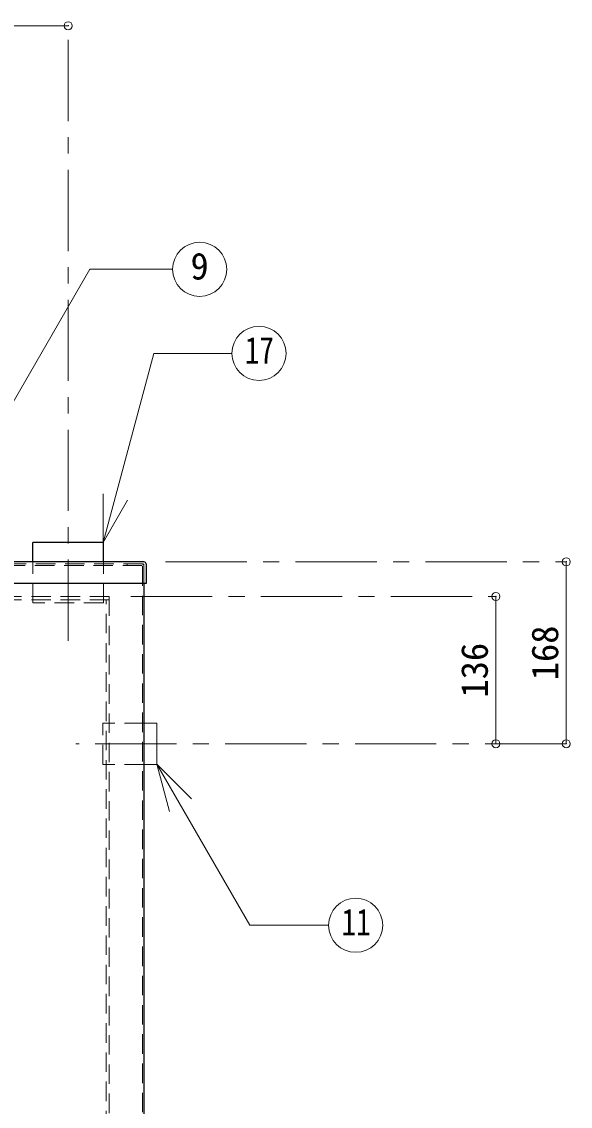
# Model space of a CAD drawing. Units: millimetres at full size, sheet at 1:15. Extents: x -3184 to 2891, y -2037 to 2178.
# Drawn here: x -2185 to -1678, y -775 to 227 of the extents above; entities that cross this region are included whole.
import ezdxf
from ezdxf.enums import TextEntityAlignment as Align

# ---------------------------------------------------------------- set-up
doc = ezdxf.new("R2010")
doc.units = ezdxf.units.MM
doc.header["$LTSCALE"] = 15
doc.header["$PDMODE"] = 32
doc.header["$PDSIZE"] = 7.5
doc.linetypes.add('CHAIN1', pattern=[8, 5, -1, 1, -1])
doc.linetypes.add('DASHED1', pattern=[1.8, 1.2, -0.6])
doc.layers.add('0-0', color=7, linetype='Continuous', lineweight=9)
doc.styles.add('ＭＳ ゴシック', font='')
doc.styles.get('ＭＳ ゴシック').set_extended_font_data('MS Gothic')

msp = doc.modelspace()

# ---------------------------------------------------------------- linework, layer by layer
at = {"layer": '0-0', "color": 4}
for p, q in [((-2396.7, 222.87), (-2141.7, 222.87)), ((-1681.7, -440.13), (-1681.7, -272.13)), ((-1746.7, -304.13), (-1746.7, -440.13))]:
    msp.add_line(p, q, dxfattribs=at)
at = {"layer": '0-0', "color": 4, "linetype": 'CHAIN1'}
for p, q in [((-2141.7, -345.13), (-2141.7, 222.87)), ((-2051.7, -272.13), (-1681.7, -272.13)), ((-2083.7, -304.13), (-1746.7, -304.13)), ((-1681.7, -440.13), (-2134.7, -440.13))]:
    msp.add_line(p, q, dxfattribs=at)
at = {"layer": '0-0', "lineweight": 18}
for p, q in [((-2221.07, -174), (-2121.77, -2)), ((-2121.77, -2), (-2045.29, -2)), ((-2109.29, -254.26), (-2109.29, -209.26)), ((-2109.29, -254.26), (-2086.79, -215.29)), ((-2059.7, -421.2), (-2071.7, -421.2)), ((-2059.7, -459.2), (-2059.7, -421.2)), ((-2059.7, -459.2), (-2071.7, -459.2)), ((-2059.76, -459.06), (-2048.11, -502.52)), ((-2059.76, -459.06), (-2027.94, -490.88))]:
    msp.add_line(p, q, dxfattribs=at)
at = {"layer": '0-0', "color": 5, "lineweight": 25}
for p, q in [((-2109.2, -254.13), (-2174.2, -254.13)), ((-2174.2, -272.13), (-2174.2, -254.13)), ((-2109.2, -272.13), (-2109.2, -254.13)), ((-2071.7, -272.13), (-2440.48, -272.13)), ((-2069.7, -274.13), (-2069.7, -292.13)), ((-2069.7, -292.13), (-2451.56, -292.13)), ((-2071.7, -292.13), (-2071.7, -1232.63))]:
    msp.add_line(p, q, dxfattribs=at)
at = {"layer": '0-0', "linetype": 'DASHED1', "lineweight": 18}
for p, q in [((-2442.35, -275.63), (-2073.95, -275.63)), ((-2441.55, -274.13), (-2072.7, -274.13)), ((-2174.2, -310.13), (-2174.2, -272.13)), ((-2109.2, -310.13), (-2109.2, -272.13)), ((-2087.2, -274.13), (-2087.2, -275.63)), ((-2073.2, -276.38), (-2073.2, -1231.88)), ((-2071.7, -275.13), (-2071.7, -292.13)), ((-2103.7, -307.13), (-2462.61, -307.13)), ((-2103.7, -304.13), (-2460.4, -304.13)), ((-2109.2, -310.13), (-2174.2, -310.13)), ((-2106.7, -1202.13), (-2106.7, -307.13)), ((-2103.7, -304.13), (-2103.7, -1205.13))]:
    msp.add_line(p, q, dxfattribs=at)
at = {"layer": '0-0', "color": 4, "linetype": 'DASHED1'}
for p, q in [((-2109.7, -459.2), (-2109.7, -421.2)), ((-2071.7, -421.2), (-2109.7, -421.2)), ((-2071.7, -459.2), (-2109.7, -459.2))]:
    msp.add_line(p, q, dxfattribs=at)
at = {"layer": '0-0', "lineweight": 18}
for points in [[(-2109.29, -254.26), (-2062.52, -79.7), (-1990.45, -79.7)], [(-2059.76, -459.06), (-1973.94, -607.71), (-1901.14, -607.71)]]:
    msp.add_lwpolyline(points, dxfattribs=at)
for centre in [(-2020.29, -2), (-1965.45, -79.7), (-1876.14, -607.71)]:
    msp.add_circle(centre, 25, dxfattribs=at)
at = {"layer": '0-0', "linetype": 'DASHED1', "lineweight": 18}
for centre, radius in [((-2073.95, -276.38), 0.75), ((-2073.2, -275.63), 1.5), ((-2072.7, -275.13), 1)]:
    msp.add_arc(centre, radius, 0, 90, dxfattribs=at)
at = {"layer": '0-0', "color": 5, "lineweight": 25}
msp.add_arc((-2071.7, -274.13), 2, 0, 90, dxfattribs=at)
at = {"layer": '0-0', "color": 1}
for p in [(-2141.7, 222.87), (-1681.7, -272.13), (-1746.7, -304.13), (-1746.7, -440.13), (-1681.7, -440.13)]:
    msp.add_point(p, dxfattribs=at)

# ---------------------------------------------------------------- texts
at = {"layer": '0-0', "style": 'ＭＳ ゴシック'}
msp.add_text('9', height=24.74, dxfattribs=at).set_placement((-2028.73, -18.88), align=Align.BOTTOM_LEFT)
at = {"layer": '0-0', "style": 'ＭＳ ゴシック', "width": 0.8}
for s, p in [('17', (-1978.57, -96.58)), ('11', (-1889.26, -624.58))]:
    msp.add_text(s, height=24.74, dxfattribs=at).set_placement(p, align=Align.BOTTOM_LEFT)
at = {"layer": '0-0', "style": 'ＭＳ ゴシック'}
for s, p in [('168', (-1681.7, -381.44)), ('136', (-1746.7, -397.44))]:
    msp.add_text(s, height=24.74, rotation=90, dxfattribs=at).set_placement(p, align=Align.BOTTOM_LEFT)

doc.saveas('drawing.dxf')
